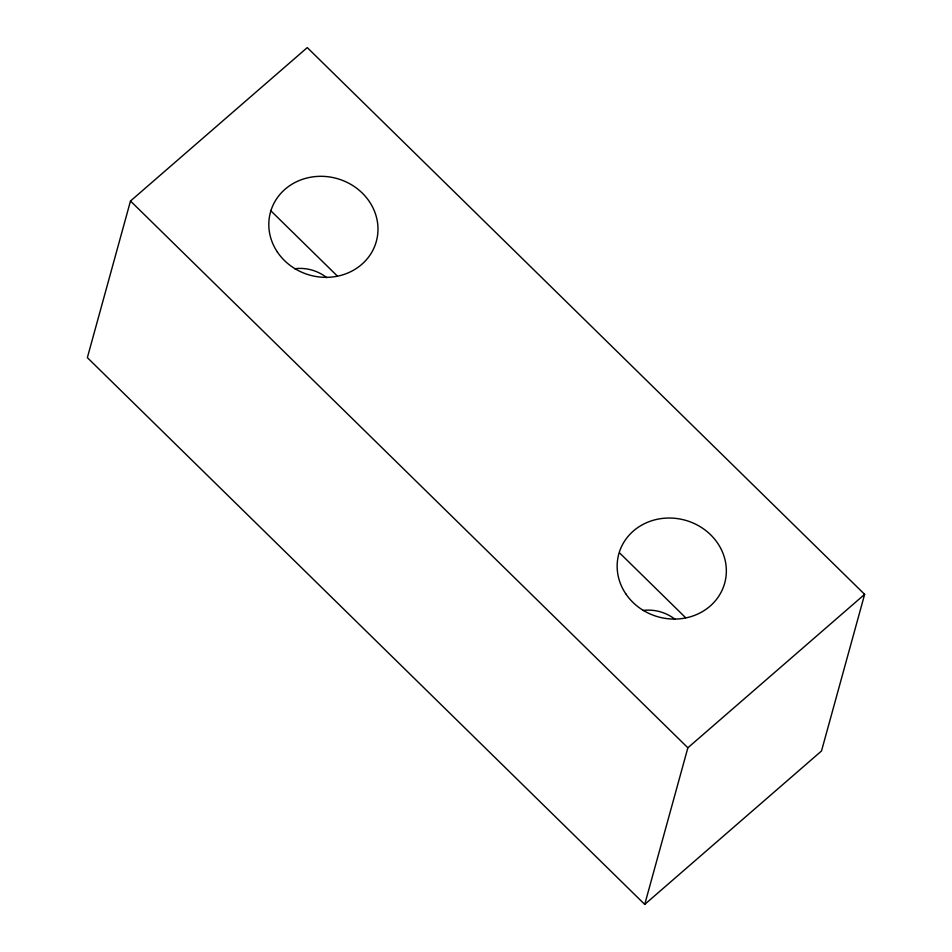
<?xml version="1.0" encoding="UTF-8"?>
<svg xmlns="http://www.w3.org/2000/svg" width="952" height="952" viewBox="0 0 952 952"><rect width="100%" height="100%" fill="white"/><g stroke="black" fill="none" stroke-linecap="round" stroke-linejoin="round"><path stroke-width="1.43" d="M130.495 201.015L87.358 357.643L644.73 904.4L821.505 750.985L864.642 594.357L307.27 47.6L130.495 201.015L687.868 747.784L644.73 904.4M687.868 747.784L864.642 594.357M270.511 210.463L337.389 276.08M619.788 553.1L685.607 617.669M294.715 268.726A39.936 36.485 15.4 0 1 326.81 277.686M643.076 610.446A39.936 36.485 15.4 0 1 675.17 619.407M277.389 252.03A54.918 50.17 15.4 0 0 371.851 252.149A54.918 50.17 15.4 0 0 320.943 176.31A54.918 50.17 15.4 0 0 277.389 252.03M625.738 593.75A54.918 50.17 15.4 0 0 720.212 593.87A54.918 50.17 15.4 0 0 669.292 518.031A54.918 50.17 15.4 0 0 625.738 593.75"/></g></svg>
